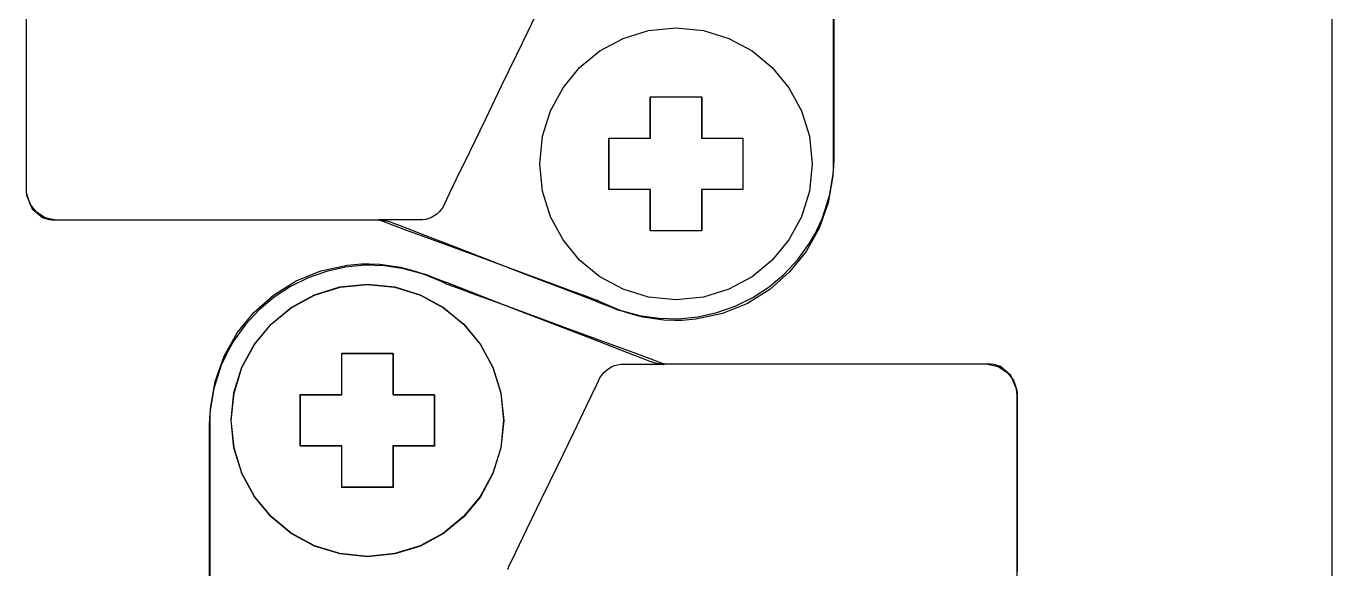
# Model space of a CAD drawing. Extents: x 1 to 47.7, y 0.2 to 35.
# Drawn here: x 36.708 to 37.978, y 13.366 to 13.894 of the extents above; entities that cross this region are included whole.
import ezdxf

# ---------------------------------------------------------------- set-up
doc = ezdxf.new("R2010")
doc.units = 0
doc.header["$MEASUREMENT"] = 0
for name, color, linetype in [('7_1__EMPTY_IO_BOARD_POSITI', 7, 'CONTINUOUS'), ('7_2___8__INDEPENDENT_INPUT', 7, 'CONTINUOUS'), ('7_3___8__OPTOISO_INDEPENDE', 7, 'CONTINUOUS'), ('7_4___24__OPTOISO_INDEPEND', 7, 'CONTINUOUS'), ('7_5___8__INDEPENDENT_INPUT', 7, 'CONTINUOUS'), ('7_6____8__INDEPENDENT_INPU', 7, 'CONTINUOUS'), ('7_7____8__OPTOISO_INDEPEND', 7, 'CONTINUOUS'), ('7_8____8__OPTOISO_INDEPEND', 7, 'CONTINUOUS'), ('8_0_____DWG', 7, 'CONTINUOUS')]:
    doc.layers.add(name, color=color, linetype=linetype)

msp = doc.modelspace()

# ---------------------------------------------------------------- linework, layer by layer
at = {"layer": '7_1__EMPTY_IO_BOARD_POSITI'}
for points in [[(37.4933, 13.9088), (37.4933, 13.8725), (37.4933, 13.8361), (37.4933, 13.8033), (37.4933, 13.7894), (37.4933, 13.7776), (37.4933, 13.7685), (37.4933, 13.7625), (37.4933, 13.76), (37.4933, 13.7585), (37.4932, 13.755), (37.4929, 13.7482), (37.4885, 13.7219), (37.4797, 13.6973), (37.4671, 13.6748), (37.4509, 13.6548), (37.4317, 13.6378), (37.4098, 13.6242), (37.3857, 13.6144), (37.3597, 13.6087), (37.3462, 13.6076), (37.3401, 13.6075), (37.3388, 13.6075), (37.3284, 13.6079), (37.3082, 13.6109), (37.2984, 13.6133), (37.2943, 13.6146), (37.2939, 13.6147), (37.2889, 13.6162), (37.2851, 13.6173), (37.2832, 13.618), (37.2778, 13.6201), (37.2692, 13.6234), (37.258, 13.6278), (37.2445, 13.633), (37.2292, 13.6389), (37.195, 13.6521), (37.1241, 13.6795), (37.0943, 13.691), (37.0824, 13.6956), (37.0731, 13.6993), (37.0667, 13.7017), (37.0637, 13.7029), (37.0634, 13.703), (37.0627, 13.7032), (37.0606, 13.7039), (37.0546, 13.7049), (37.0528, 13.705), (37.0527, 13.705), (37.0507, 13.705), (37.0437, 13.705), (37.0321, 13.705), (37.0167, 13.705), (36.998, 13.705), (36.9766, 13.705), (36.9532, 13.705), (36.8518, 13.705), (36.805, 13.705), (36.7847, 13.705), (36.7673, 13.705), (36.7535, 13.705), (36.7438, 13.705), (36.7388, 13.705), (36.7368, 13.705), (36.7267, 13.7073), (36.7182, 13.7128), (36.712, 13.7207), (36.7087, 13.7304), (36.7084, 13.733), (36.7083, 13.7344), (36.7083, 13.735), (36.7083, 13.7386), (36.7083, 13.7476), (36.7083, 13.7619), (36.7083, 13.7813), (36.7083, 13.8056), (36.7083, 13.8348), (36.7083, 13.8687), (36.7083, 13.907)], [(37.3155, 13.735), (37.2752, 13.735), (37.2752, 13.7849), (37.3155, 13.7849), (37.3155, 13.8251), (37.3655, 13.8251), (37.3655, 13.7849), (37.4054, 13.7849), (37.4054, 13.735), (37.3655, 13.735), (37.3655, 13.6948), (37.3155, 13.6948), (37.3155, 13.735)], [(36.8872, 13.3358), (36.8872, 13.3673), (36.8872, 13.4022), (36.8872, 13.4371), (36.8872, 13.4685), (36.8872, 13.482), (36.8872, 13.4932), (36.8872, 13.502), (36.8872, 13.5078), (36.8872, 13.5102), (36.8872, 13.5117), (36.8873, 13.5151), (36.8876, 13.5219), (36.892, 13.5483), (36.9008, 13.5729), (36.9134, 13.5954), (36.9296, 13.6153), (36.9488, 13.6323), (36.9707, 13.646), (36.9948, 13.6558), (37.0208, 13.6614), (37.0343, 13.6625), (37.0404, 13.6627), (37.0417, 13.6627), (37.0521, 13.6622), (37.0723, 13.6593), (37.0821, 13.6568), (37.0862, 13.6556), (37.0866, 13.6554), (37.0916, 13.654), (37.0954, 13.6529), (37.0954, 13.6529), (37.0973, 13.6522), (37.1027, 13.65), (37.1113, 13.6467), (37.1225, 13.6424), (37.136, 13.6372), (37.1513, 13.6313), (37.1855, 13.618), (37.2564, 13.5906), (37.2862, 13.5791), (37.2981, 13.5745), (37.3074, 13.5709), (37.3138, 13.5684), (37.3168, 13.5673), (37.3171, 13.5672), (37.3178, 13.567), (37.3199, 13.5663), (37.3259, 13.5653), (37.3277, 13.5652), (37.3278, 13.5652), (37.3298, 13.5652), (37.3368, 13.5652), (37.3484, 13.5652), (37.3638, 13.5652), (37.3825, 13.5652), (37.4039, 13.5652), (37.4273, 13.5652), (37.5287, 13.5652), (37.5755, 13.5652), (37.5958, 13.5652), (37.6132, 13.5652), (37.627, 13.5652), (37.6367, 13.5652), (37.6417, 13.5652), (37.6437, 13.5651), (37.6538, 13.5628), (37.6623, 13.5574), (37.6686, 13.5495), (37.6718, 13.5397), (37.6721, 13.5371), (37.6722, 13.5358), (37.6722, 13.5351), (37.6722, 13.5316), (37.6722, 13.5226), (37.6722, 13.5083), (37.6722, 13.489), (37.6722, 13.4646), (37.6722, 13.4355), (37.6722, 13.4017), (37.6722, 13.3634)], [(37.0154, 13.4852), (36.9751, 13.4852), (36.9751, 13.5352), (37.0154, 13.5352), (37.0154, 13.5753), (37.0653, 13.5753), (37.0653, 13.5352), (37.1053, 13.5352), (37.1053, 13.4852), (37.0653, 13.4852), (37.0653, 13.4451), (37.0154, 13.4451), (37.0154, 13.4852)]]:
    msp.add_lwpolyline(points, dxfattribs=at)
for points in [[(37.3403, 13.8924), (37.367, 13.8897), (37.3919, 13.882), (37.4144, 13.8698), (37.434, 13.8536), (37.4502, 13.834), (37.4624, 13.8115), (37.4701, 13.7867), (37.4728, 13.76), (37.4701, 13.7333), (37.4624, 13.7084), (37.4502, 13.6859), (37.434, 13.6663), (37.4144, 13.6501), (37.3919, 13.6379), (37.367, 13.6302), (37.3403, 13.6275), (37.3136, 13.6302), (37.2888, 13.6379), (37.2662, 13.6501), (37.2466, 13.6663), (37.2305, 13.6859), (37.2183, 13.7084), (37.2105, 13.7333), (37.2078, 13.76), (37.2105, 13.7867), (37.2183, 13.8115), (37.2305, 13.834), (37.2466, 13.8536), (37.2662, 13.8698), (37.2888, 13.882), (37.3136, 13.8897)], [(37.0402, 13.6427), (37.0669, 13.64), (37.0917, 13.6322), (37.1142, 13.62), (37.1339, 13.6039), (37.15, 13.5843), (37.1622, 13.5618), (37.17, 13.5369), (37.1727, 13.5102), (37.17, 13.4835), (37.1622, 13.4586), (37.15, 13.4361), (37.1339, 13.4165), (37.1142, 13.4004), (37.0917, 13.3881), (37.0669, 13.3804), (37.0402, 13.3777), (37.0135, 13.3804), (36.9886, 13.3881), (36.9661, 13.4004), (36.9465, 13.4165), (36.9303, 13.4361), (36.9181, 13.4586), (36.9104, 13.4835), (36.9077, 13.5102), (36.9104, 13.5369), (36.9181, 13.5618), (36.9303, 13.5843), (36.9465, 13.6039), (36.9661, 13.62), (36.9886, 13.6322), (37.0135, 13.64)]]:
    msp.add_lwpolyline(points, close=True, dxfattribs=at)
at = {"layer": '7_2___8__INDEPENDENT_INPUT'}
for points in [[(36.7081, 13.9011), (36.7081, 13.8738), (36.7081, 13.8488), (36.7081, 13.8261), (36.7081, 13.8058), (36.7081, 13.788), (36.7081, 13.7726), (36.7081, 13.7598), (36.7081, 13.7497), (36.7081, 13.7422), (36.7081, 13.7374), (36.7081, 13.735), (36.7082, 13.7331), (36.7086, 13.7293), (36.7141, 13.7163), (36.724, 13.7077), (36.7302, 13.7057), (36.7335, 13.7054), (36.7378, 13.7054), (36.7434, 13.7054), (36.7513, 13.7054), (36.7731, 13.7054), (36.8015, 13.7054), (36.8345, 13.7054), (36.9076, 13.7054), (36.944, 13.7054), (36.9778, 13.7054), (37.0072, 13.7054), (37.0305, 13.7054), (37.0393, 13.7054), (37.0458, 13.7054), (37.0499, 13.7054), (37.0513, 13.7054), (37.0523, 13.705), (37.055, 13.704), (37.0653, 13.7003), (37.0809, 13.6945), (37.1006, 13.6873), (37.1476, 13.67), (37.1966, 13.652), (37.2187, 13.6438), (37.2377, 13.6368), (37.2524, 13.6314), (37.2614, 13.6281), (37.2634, 13.6274), (37.2638, 13.6272), (37.2674, 13.6254), (37.2858, 13.6177), (37.3047, 13.6125), (37.3237, 13.6097), (37.3428, 13.6092), (37.3617, 13.6111), (37.3801, 13.6152), (37.398, 13.6214), (37.415, 13.6298), (37.4309, 13.6402), (37.4456, 13.6525), (37.4588, 13.6668), (37.4703, 13.6829), (37.4754, 13.6916), (37.4768, 13.6942), (37.4774, 13.6955), (37.4824, 13.7063), (37.4897, 13.7289), (37.4936, 13.7523), (37.4942, 13.7642), (37.4943, 13.768), (37.4943, 13.7763), (37.4943, 13.7908), (37.4943, 13.8102), (37.4943, 13.8332), (37.4943, 13.8586), (37.4943, 13.9112)], [(37.2026, 13.9022), (37.1961, 13.8887), (37.1848, 13.8653), (37.1704, 13.8355), (37.1547, 13.8029), (37.1394, 13.7713), (37.1263, 13.7443), (37.1172, 13.7253), (37.1138, 13.7182), (37.112, 13.7156), (37.1099, 13.7132), (37.1077, 13.7111), (37.1052, 13.7093), (37.1026, 13.7078), (37.0998, 13.7066), (37.0969, 13.7058), (37.0939, 13.7054), (37.0919, 13.7054), (37.0889, 13.7054), (37.0838, 13.7054), (37.0772, 13.7054), (37.07, 13.7054), (37.063, 13.7054), (37.0571, 13.7054), (37.0529, 13.7054), (37.0513, 13.7054)], [(37.3153, 13.735), (37.275, 13.735), (37.275, 13.7849), (37.3153, 13.7849), (37.3153, 13.8251), (37.3653, 13.8251), (37.3653, 13.7849), (37.4052, 13.7849), (37.4052, 13.735), (37.3653, 13.735), (37.3653, 13.6949), (37.3153, 13.6949), (37.3153, 13.735)], [(37.6721, 13.3397), (37.6721, 13.3692), (37.6721, 13.3966), (37.6721, 13.4216), (37.6721, 13.4443), (37.6721, 13.4646), (37.6721, 13.4824), (37.6721, 13.4978), (37.6721, 13.5105), (37.6721, 13.5207), (37.6721, 13.5282), (37.6721, 13.533), (37.6721, 13.5354), (37.672, 13.5373), (37.6716, 13.541), (37.6662, 13.5541), (37.6562, 13.5626), (37.65, 13.5647), (37.6467, 13.565), (37.6424, 13.565), (37.6369, 13.565), (37.629, 13.565), (37.6071, 13.565), (37.5788, 13.565), (37.5457, 13.565), (37.4727, 13.565), (37.4364, 13.565), (37.4026, 13.565), (37.3732, 13.565), (37.3499, 13.565), (37.3411, 13.565), (37.3346, 13.565), (37.3305, 13.565), (37.3291, 13.565), (37.3281, 13.5653), (37.3254, 13.5664), (37.3151, 13.5701), (37.2995, 13.5759), (37.2798, 13.5831), (37.2328, 13.6004), (37.1838, 13.6184), (37.1617, 13.6266), (37.1426, 13.6336), (37.128, 13.639), (37.119, 13.6423), (37.1169, 13.643), (37.1166, 13.6431), (37.113, 13.645), (37.0946, 13.6527), (37.0757, 13.6579), (37.0566, 13.6607), (37.0376, 13.6612), (37.0187, 13.6593), (37.0002, 13.6552), (36.9824, 13.649), (36.9654, 13.6406), (36.9495, 13.6302), (36.9348, 13.6179), (36.9216, 13.6036), (36.91, 13.5875), (36.905, 13.5788), (36.9036, 13.5762), (36.9029, 13.5749), (36.898, 13.564), (36.8907, 13.5415), (36.8868, 13.5181), (36.8861, 13.5062), (36.8861, 13.5024), (36.8861, 13.4941), (36.8861, 13.4796), (36.8861, 13.4602), (36.8861, 13.4371), (36.8861, 13.4118), (36.8861, 13.3592)], [(37.0151, 13.4855), (36.9748, 13.4855), (36.9748, 13.5354), (37.0151, 13.5354), (37.0151, 13.5756), (37.065, 13.5756), (37.065, 13.5354), (37.105, 13.5354), (37.105, 13.4855), (37.065, 13.4855), (37.065, 13.4453), (37.0151, 13.4453), (37.0151, 13.4855)], [(37.1769, 13.3653), (37.1769, 13.3662), (37.1778, 13.3682), (37.1843, 13.3816), (37.1956, 13.405), (37.2099, 13.4347), (37.2256, 13.4672), (37.2408, 13.4987), (37.2538, 13.5257), (37.2629, 13.5446), (37.2664, 13.5517), (37.2681, 13.5544), (37.2702, 13.5569), (37.2725, 13.559), (37.2749, 13.5609), (37.2776, 13.5625), (37.2804, 13.5637), (37.2834, 13.5645), (37.2865, 13.5649), (37.2885, 13.565), (37.2914, 13.565), (37.2966, 13.565), (37.3032, 13.565), (37.3104, 13.565), (37.3174, 13.565), (37.3233, 13.565), (37.3275, 13.565), (37.3291, 13.565)], [(37.6721, 13.3663), (37.6721, 13.3659)]]:
    msp.add_lwpolyline(points, dxfattribs=at)
for points in [[(37.3403, 13.8924), (37.367, 13.8897), (37.3919, 13.882), (37.4144, 13.8698), (37.434, 13.8536), (37.4502, 13.834), (37.4624, 13.8115), (37.4701, 13.7867), (37.4728, 13.76), (37.4701, 13.7333), (37.4624, 13.7084), (37.4502, 13.6859), (37.434, 13.6663), (37.4144, 13.6501), (37.3919, 13.6379), (37.367, 13.6302), (37.3403, 13.6275), (37.3136, 13.6302), (37.2888, 13.6379), (37.2662, 13.6501), (37.2466, 13.6663), (37.2305, 13.6859), (37.2183, 13.7084), (37.2105, 13.7333), (37.2078, 13.76), (37.2105, 13.7867), (37.2183, 13.8115), (37.2305, 13.834), (37.2466, 13.8536), (37.2662, 13.8698), (37.2888, 13.882), (37.3136, 13.8897)], [(37.0401, 13.6429), (37.0667, 13.6402), (37.0916, 13.6325), (37.1141, 13.6203), (37.1337, 13.6041), (37.1499, 13.5845), (37.1621, 13.562), (37.1698, 13.5371), (37.1725, 13.5104), (37.1698, 13.4837), (37.1621, 13.4589), (37.1499, 13.4364), (37.1337, 13.4168), (37.1141, 13.4006), (37.0916, 13.3884), (37.0667, 13.3807), (37.0401, 13.378), (37.0134, 13.3807), (36.9885, 13.3884), (36.966, 13.4006), (36.9464, 13.4168), (36.9302, 13.4364), (36.918, 13.4589), (36.9103, 13.4837), (36.9076, 13.5104), (36.9103, 13.5371), (36.918, 13.562), (36.9302, 13.5845), (36.9464, 13.6041), (36.966, 13.6203), (36.9885, 13.6325), (37.0134, 13.6402)]]:
    msp.add_lwpolyline(points, close=True, dxfattribs=at)
at = {"layer": '7_3___8__OPTOISO_INDEPENDE'}
for points in [[(36.7081, 13.9011), (36.7081, 13.8738), (36.7081, 13.8488), (36.7081, 13.8261), (36.7081, 13.8058), (36.7081, 13.788), (36.7081, 13.7726), (36.7081, 13.7598), (36.7081, 13.7497), (36.7081, 13.7422), (36.7081, 13.7374), (36.7081, 13.735), (36.7082, 13.7331), (36.7086, 13.7293), (36.7141, 13.7163), (36.724, 13.7077), (36.7302, 13.7057), (36.7335, 13.7054), (36.7378, 13.7054), (36.7434, 13.7054), (36.7513, 13.7054), (36.7731, 13.7054), (36.8015, 13.7054), (36.8345, 13.7054), (36.9076, 13.7054), (36.944, 13.7054), (36.9778, 13.7054), (37.0072, 13.7054), (37.0305, 13.7054), (37.0393, 13.7054), (37.0458, 13.7054), (37.0499, 13.7054), (37.0513, 13.7054), (37.0523, 13.705), (37.055, 13.704), (37.0653, 13.7003), (37.0809, 13.6945), (37.1006, 13.6873), (37.1476, 13.67), (37.1966, 13.652), (37.2187, 13.6438), (37.2377, 13.6368), (37.2524, 13.6314), (37.2614, 13.6281), (37.2634, 13.6274), (37.2638, 13.6272), (37.2674, 13.6254), (37.2858, 13.6177), (37.3047, 13.6125), (37.3237, 13.6097), (37.3428, 13.6092), (37.3617, 13.6111), (37.3801, 13.6152), (37.398, 13.6214), (37.415, 13.6298), (37.4309, 13.6402), (37.4456, 13.6525), (37.4588, 13.6668), (37.4703, 13.6829), (37.4754, 13.6916), (37.4768, 13.6942), (37.4774, 13.6955), (37.4824, 13.7063), (37.4897, 13.7289), (37.4936, 13.7523), (37.4942, 13.7642), (37.4943, 13.768), (37.4943, 13.7763), (37.4943, 13.7908), (37.4943, 13.8102), (37.4943, 13.8332), (37.4943, 13.8586), (37.4943, 13.9112)], [(37.2026, 13.9022), (37.1961, 13.8887), (37.1848, 13.8653), (37.1704, 13.8355), (37.1547, 13.8029), (37.1394, 13.7713), (37.1263, 13.7443), (37.1172, 13.7253), (37.1138, 13.7182), (37.112, 13.7156), (37.1099, 13.7132), (37.1077, 13.7111), (37.1052, 13.7093), (37.1026, 13.7078), (37.0998, 13.7066), (37.0969, 13.7058), (37.0939, 13.7054), (37.0919, 13.7054), (37.0889, 13.7054), (37.0838, 13.7054), (37.0772, 13.7054), (37.07, 13.7054), (37.063, 13.7054), (37.0571, 13.7054), (37.0529, 13.7054), (37.0513, 13.7054)], [(37.3153, 13.735), (37.275, 13.735), (37.275, 13.7849), (37.3153, 13.7849), (37.3153, 13.8251), (37.3653, 13.8251), (37.3653, 13.7849), (37.4052, 13.7849), (37.4052, 13.735), (37.3653, 13.735), (37.3653, 13.6949), (37.3153, 13.6949), (37.3153, 13.735)], [(37.6721, 13.3397), (37.6721, 13.3692), (37.6721, 13.3966), (37.6721, 13.4216), (37.6721, 13.4443), (37.6721, 13.4646), (37.6721, 13.4824), (37.6721, 13.4978), (37.6721, 13.5105), (37.6721, 13.5207), (37.6721, 13.5282), (37.6721, 13.533), (37.6721, 13.5354), (37.672, 13.5373), (37.6716, 13.541), (37.6662, 13.5541), (37.6562, 13.5626), (37.65, 13.5647), (37.6467, 13.565), (37.6424, 13.565), (37.6369, 13.565), (37.629, 13.565), (37.6071, 13.565), (37.5788, 13.565), (37.5457, 13.565), (37.4727, 13.565), (37.4364, 13.565), (37.4026, 13.565), (37.3732, 13.565), (37.3499, 13.565), (37.3411, 13.565), (37.3346, 13.565), (37.3305, 13.565), (37.3291, 13.565), (37.3281, 13.5653), (37.3254, 13.5664), (37.3151, 13.5701), (37.2995, 13.5759), (37.2798, 13.5831), (37.2328, 13.6004), (37.1838, 13.6184), (37.1617, 13.6266), (37.1426, 13.6336), (37.128, 13.639), (37.119, 13.6423), (37.1169, 13.643), (37.1166, 13.6431), (37.113, 13.645), (37.0946, 13.6527), (37.0757, 13.6579), (37.0566, 13.6607), (37.0376, 13.6612), (37.0187, 13.6593), (37.0002, 13.6552), (36.9824, 13.649), (36.9654, 13.6406), (36.9495, 13.6302), (36.9348, 13.6179), (36.9216, 13.6036), (36.91, 13.5875), (36.905, 13.5788), (36.9036, 13.5762), (36.9029, 13.5749), (36.898, 13.564), (36.8907, 13.5415), (36.8868, 13.5181), (36.8861, 13.5062), (36.8861, 13.5024), (36.8861, 13.4941), (36.8861, 13.4796), (36.8861, 13.4602), (36.8861, 13.4371), (36.8861, 13.4118), (36.8861, 13.3592)], [(37.0151, 13.4855), (36.9748, 13.4855), (36.9748, 13.5354), (37.0151, 13.5354), (37.0151, 13.5756), (37.065, 13.5756), (37.065, 13.5354), (37.105, 13.5354), (37.105, 13.4855), (37.065, 13.4855), (37.065, 13.4453), (37.0151, 13.4453), (37.0151, 13.4855)], [(37.1769, 13.3653), (37.1769, 13.3662), (37.1778, 13.3682), (37.1843, 13.3816), (37.1956, 13.405), (37.2099, 13.4347), (37.2256, 13.4672), (37.2408, 13.4987), (37.2538, 13.5257), (37.2629, 13.5446), (37.2664, 13.5517), (37.2681, 13.5544), (37.2702, 13.5569), (37.2725, 13.559), (37.2749, 13.5609), (37.2776, 13.5625), (37.2804, 13.5637), (37.2834, 13.5645), (37.2865, 13.5649), (37.2885, 13.565), (37.2914, 13.565), (37.2966, 13.565), (37.3032, 13.565), (37.3104, 13.565), (37.3174, 13.565), (37.3233, 13.565), (37.3275, 13.565), (37.3291, 13.565)], [(37.6721, 13.3663), (37.6721, 13.3659)]]:
    msp.add_lwpolyline(points, dxfattribs=at)
for points in [[(37.3403, 13.8924), (37.367, 13.8897), (37.3919, 13.882), (37.4144, 13.8698), (37.434, 13.8536), (37.4502, 13.834), (37.4624, 13.8115), (37.4701, 13.7867), (37.4728, 13.76), (37.4701, 13.7333), (37.4624, 13.7084), (37.4502, 13.6859), (37.434, 13.6663), (37.4144, 13.6501), (37.3919, 13.6379), (37.367, 13.6302), (37.3403, 13.6275), (37.3136, 13.6302), (37.2888, 13.6379), (37.2662, 13.6501), (37.2466, 13.6663), (37.2305, 13.6859), (37.2183, 13.7084), (37.2105, 13.7333), (37.2078, 13.76), (37.2105, 13.7867), (37.2183, 13.8115), (37.2305, 13.834), (37.2466, 13.8536), (37.2662, 13.8698), (37.2888, 13.882), (37.3136, 13.8897)], [(37.0401, 13.6429), (37.0667, 13.6402), (37.0916, 13.6325), (37.1141, 13.6203), (37.1337, 13.6041), (37.1499, 13.5845), (37.1621, 13.562), (37.1698, 13.5371), (37.1725, 13.5104), (37.1698, 13.4837), (37.1621, 13.4589), (37.1499, 13.4364), (37.1337, 13.4168), (37.1141, 13.4006), (37.0916, 13.3884), (37.0667, 13.3807), (37.0401, 13.378), (37.0134, 13.3807), (36.9885, 13.3884), (36.966, 13.4006), (36.9464, 13.4168), (36.9302, 13.4364), (36.918, 13.4589), (36.9103, 13.4837), (36.9076, 13.5104), (36.9103, 13.5371), (36.918, 13.562), (36.9302, 13.5845), (36.9464, 13.6041), (36.966, 13.6203), (36.9885, 13.6325), (37.0134, 13.6402)]]:
    msp.add_lwpolyline(points, close=True, dxfattribs=at)
at = {"layer": '7_4___24__OPTOISO_INDEPEND'}
for points in [[(36.7081, 13.9011), (36.7081, 13.8738), (36.7081, 13.8488), (36.7081, 13.8261), (36.7081, 13.8058), (36.7081, 13.788), (36.7081, 13.7726), (36.7081, 13.7598), (36.7081, 13.7497), (36.7081, 13.7422), (36.7081, 13.7374), (36.7081, 13.735), (36.7082, 13.7331), (36.7086, 13.7293), (36.7141, 13.7163), (36.724, 13.7077), (36.7302, 13.7057), (36.7335, 13.7054), (36.7378, 13.7054), (36.7434, 13.7054), (36.7513, 13.7054), (36.7731, 13.7054), (36.8015, 13.7054), (36.8345, 13.7054), (36.9076, 13.7054), (36.944, 13.7054), (36.9778, 13.7054), (37.0072, 13.7054), (37.0305, 13.7054), (37.0393, 13.7054), (37.0458, 13.7054), (37.0499, 13.7054), (37.0513, 13.7054), (37.0523, 13.705), (37.055, 13.704), (37.0653, 13.7003), (37.0809, 13.6945), (37.1006, 13.6873), (37.1476, 13.67), (37.1966, 13.652), (37.2187, 13.6438), (37.2377, 13.6368), (37.2524, 13.6314), (37.2614, 13.6281), (37.2634, 13.6274), (37.2638, 13.6272), (37.2674, 13.6254), (37.2858, 13.6177), (37.3047, 13.6125), (37.3237, 13.6097), (37.3428, 13.6092), (37.3617, 13.6111), (37.3801, 13.6152), (37.398, 13.6214), (37.415, 13.6298), (37.4309, 13.6402), (37.4456, 13.6525), (37.4588, 13.6668), (37.4703, 13.6829), (37.4754, 13.6916), (37.4768, 13.6942), (37.4774, 13.6955), (37.4824, 13.7063), (37.4897, 13.7289), (37.4936, 13.7523), (37.4942, 13.7642), (37.4943, 13.768), (37.4943, 13.7763), (37.4943, 13.7908), (37.4943, 13.8102), (37.4943, 13.8332), (37.4943, 13.8586), (37.4943, 13.9112)], [(37.2026, 13.9022), (37.1961, 13.8887), (37.1848, 13.8653), (37.1704, 13.8355), (37.1547, 13.8029), (37.1394, 13.7713), (37.1263, 13.7443), (37.1172, 13.7253), (37.1138, 13.7182), (37.112, 13.7156), (37.1099, 13.7132), (37.1077, 13.7111), (37.1052, 13.7093), (37.1026, 13.7078), (37.0998, 13.7066), (37.0969, 13.7058), (37.0939, 13.7054), (37.0919, 13.7054), (37.0889, 13.7054), (37.0838, 13.7054), (37.0772, 13.7054), (37.07, 13.7054), (37.063, 13.7054), (37.0571, 13.7054), (37.0529, 13.7054), (37.0513, 13.7054)], [(37.3153, 13.735), (37.275, 13.735), (37.275, 13.7849), (37.3153, 13.7849), (37.3153, 13.8251), (37.3653, 13.8251), (37.3653, 13.7849), (37.4052, 13.7849), (37.4052, 13.735), (37.3653, 13.735), (37.3653, 13.6949), (37.3153, 13.6949), (37.3153, 13.735)], [(37.6721, 13.3397), (37.6721, 13.3692), (37.6721, 13.3966), (37.6721, 13.4216), (37.6721, 13.4443), (37.6721, 13.4646), (37.6721, 13.4824), (37.6721, 13.4978), (37.6721, 13.5105), (37.6721, 13.5207), (37.6721, 13.5282), (37.6721, 13.533), (37.6721, 13.5354), (37.672, 13.5373), (37.6716, 13.541), (37.6662, 13.5541), (37.6562, 13.5626), (37.65, 13.5647), (37.6467, 13.565), (37.6424, 13.565), (37.6369, 13.565), (37.629, 13.565), (37.6071, 13.565), (37.5788, 13.565), (37.5457, 13.565), (37.4727, 13.565), (37.4364, 13.565), (37.4026, 13.565), (37.3732, 13.565), (37.3499, 13.565), (37.3411, 13.565), (37.3346, 13.565), (37.3305, 13.565), (37.3291, 13.565), (37.3281, 13.5653), (37.3254, 13.5664), (37.3151, 13.5701), (37.2995, 13.5759), (37.2798, 13.5831), (37.2328, 13.6004), (37.1838, 13.6184), (37.1617, 13.6266), (37.1426, 13.6336), (37.128, 13.639), (37.119, 13.6423), (37.1169, 13.643), (37.1166, 13.6431), (37.113, 13.645), (37.0946, 13.6527), (37.0757, 13.6579), (37.0566, 13.6607), (37.0376, 13.6612), (37.0187, 13.6593), (37.0002, 13.6552), (36.9824, 13.649), (36.9654, 13.6406), (36.9495, 13.6302), (36.9348, 13.6179), (36.9216, 13.6036), (36.91, 13.5875), (36.905, 13.5788), (36.9036, 13.5762), (36.9029, 13.5749), (36.898, 13.564), (36.8907, 13.5415), (36.8868, 13.5181), (36.8861, 13.5062), (36.8861, 13.5024), (36.8861, 13.4941), (36.8861, 13.4796), (36.8861, 13.4602), (36.8861, 13.4371), (36.8861, 13.4118), (36.8861, 13.3592)], [(37.0151, 13.4855), (36.9748, 13.4855), (36.9748, 13.5354), (37.0151, 13.5354), (37.0151, 13.5756), (37.065, 13.5756), (37.065, 13.5354), (37.105, 13.5354), (37.105, 13.4855), (37.065, 13.4855), (37.065, 13.4453), (37.0151, 13.4453), (37.0151, 13.4855)], [(37.1769, 13.3653), (37.1769, 13.3662), (37.1778, 13.3682), (37.1843, 13.3816), (37.1956, 13.405), (37.2099, 13.4347), (37.2256, 13.4672), (37.2408, 13.4987), (37.2538, 13.5257), (37.2629, 13.5446), (37.2664, 13.5517), (37.2681, 13.5544), (37.2702, 13.5569), (37.2725, 13.559), (37.2749, 13.5609), (37.2776, 13.5625), (37.2804, 13.5637), (37.2834, 13.5645), (37.2865, 13.5649), (37.2885, 13.565), (37.2914, 13.565), (37.2966, 13.565), (37.3032, 13.565), (37.3104, 13.565), (37.3174, 13.565), (37.3233, 13.565), (37.3275, 13.565), (37.3291, 13.565)], [(37.6721, 13.3663), (37.6721, 13.3659)]]:
    msp.add_lwpolyline(points, dxfattribs=at)
for points in [[(37.3403, 13.8924), (37.367, 13.8897), (37.3919, 13.882), (37.4144, 13.8698), (37.434, 13.8536), (37.4502, 13.834), (37.4624, 13.8115), (37.4701, 13.7867), (37.4728, 13.76), (37.4701, 13.7333), (37.4624, 13.7084), (37.4502, 13.6859), (37.434, 13.6663), (37.4144, 13.6501), (37.3919, 13.6379), (37.367, 13.6302), (37.3403, 13.6275), (37.3136, 13.6302), (37.2888, 13.6379), (37.2662, 13.6501), (37.2466, 13.6663), (37.2305, 13.6859), (37.2183, 13.7084), (37.2105, 13.7333), (37.2078, 13.76), (37.2105, 13.7867), (37.2183, 13.8115), (37.2305, 13.834), (37.2466, 13.8536), (37.2662, 13.8698), (37.2888, 13.882), (37.3136, 13.8897)], [(37.0401, 13.6429), (37.0667, 13.6402), (37.0916, 13.6325), (37.1141, 13.6203), (37.1337, 13.6041), (37.1499, 13.5845), (37.1621, 13.562), (37.1698, 13.5371), (37.1725, 13.5104), (37.1698, 13.4837), (37.1621, 13.4589), (37.1499, 13.4364), (37.1337, 13.4168), (37.1141, 13.4006), (37.0916, 13.3884), (37.0667, 13.3807), (37.0401, 13.378), (37.0134, 13.3807), (36.9885, 13.3884), (36.966, 13.4006), (36.9464, 13.4168), (36.9302, 13.4364), (36.918, 13.4589), (36.9103, 13.4837), (36.9076, 13.5104), (36.9103, 13.5371), (36.918, 13.562), (36.9302, 13.5845), (36.9464, 13.6041), (36.966, 13.6203), (36.9885, 13.6325), (37.0134, 13.6402)]]:
    msp.add_lwpolyline(points, close=True, dxfattribs=at)
at = {"layer": '7_5___8__INDEPENDENT_INPUT'}
for points in [[(36.7081, 13.9011), (36.7081, 13.8738), (36.7081, 13.8488), (36.7081, 13.8261), (36.7081, 13.8058), (36.7081, 13.788), (36.7081, 13.7726), (36.7081, 13.7598), (36.7081, 13.7497), (36.7081, 13.7422), (36.7081, 13.7374), (36.7081, 13.735), (36.7082, 13.7331), (36.7086, 13.7293), (36.7141, 13.7163), (36.724, 13.7077), (36.7302, 13.7057), (36.7335, 13.7054), (36.7378, 13.7054), (36.7434, 13.7054), (36.7513, 13.7054), (36.7731, 13.7054), (36.8015, 13.7054), (36.8345, 13.7054), (36.9076, 13.7054), (36.944, 13.7054), (36.9778, 13.7054), (37.0072, 13.7054), (37.0305, 13.7054), (37.0393, 13.7054), (37.0458, 13.7054), (37.0499, 13.7054), (37.0513, 13.7054), (37.0523, 13.705), (37.055, 13.704), (37.0653, 13.7003), (37.0809, 13.6945), (37.1006, 13.6873), (37.1476, 13.67), (37.1966, 13.652), (37.2187, 13.6438), (37.2377, 13.6368), (37.2524, 13.6314), (37.2614, 13.6281), (37.2634, 13.6274), (37.2638, 13.6272), (37.2674, 13.6254), (37.2858, 13.6177), (37.3047, 13.6125), (37.3237, 13.6097), (37.3428, 13.6092), (37.3617, 13.6111), (37.3801, 13.6152), (37.398, 13.6214), (37.415, 13.6298), (37.4309, 13.6402), (37.4456, 13.6525), (37.4588, 13.6668), (37.4703, 13.6829), (37.4754, 13.6916), (37.4768, 13.6942), (37.4774, 13.6955), (37.4824, 13.7063), (37.4897, 13.7289), (37.4936, 13.7523), (37.4942, 13.7642), (37.4943, 13.768), (37.4943, 13.7763), (37.4943, 13.7908), (37.4943, 13.8102), (37.4943, 13.8332), (37.4943, 13.8586), (37.4943, 13.9112)], [(37.2026, 13.9022), (37.1961, 13.8887), (37.1848, 13.8653), (37.1704, 13.8355), (37.1547, 13.8029), (37.1394, 13.7713), (37.1263, 13.7443), (37.1172, 13.7253), (37.1138, 13.7182), (37.112, 13.7156), (37.1099, 13.7132), (37.1077, 13.7111), (37.1052, 13.7093), (37.1026, 13.7078), (37.0998, 13.7066), (37.0969, 13.7058), (37.0939, 13.7054), (37.0919, 13.7054), (37.0889, 13.7054), (37.0838, 13.7054), (37.0772, 13.7054), (37.07, 13.7054), (37.063, 13.7054), (37.0571, 13.7054), (37.0529, 13.7054), (37.0513, 13.7054)], [(37.3153, 13.735), (37.275, 13.735), (37.275, 13.7849), (37.3153, 13.7849), (37.3153, 13.8251), (37.3653, 13.8251), (37.3653, 13.7849), (37.4052, 13.7849), (37.4052, 13.735), (37.3653, 13.735), (37.3653, 13.6949), (37.3153, 13.6949), (37.3153, 13.735)], [(37.6721, 13.3397), (37.6721, 13.3692), (37.6721, 13.3966), (37.6721, 13.4216), (37.6721, 13.4443), (37.6721, 13.4646), (37.6721, 13.4824), (37.6721, 13.4978), (37.6721, 13.5105), (37.6721, 13.5207), (37.6721, 13.5282), (37.6721, 13.533), (37.6721, 13.5354), (37.672, 13.5373), (37.6716, 13.541), (37.6662, 13.5541), (37.6562, 13.5626), (37.65, 13.5647), (37.6467, 13.565), (37.6424, 13.565), (37.6369, 13.565), (37.629, 13.565), (37.6071, 13.565), (37.5788, 13.565), (37.5457, 13.565), (37.4727, 13.565), (37.4364, 13.565), (37.4026, 13.565), (37.3732, 13.565), (37.3499, 13.565), (37.3411, 13.565), (37.3346, 13.565), (37.3305, 13.565), (37.3291, 13.565), (37.3281, 13.5653), (37.3254, 13.5664), (37.3151, 13.5701), (37.2995, 13.5759), (37.2798, 13.5831), (37.2328, 13.6004), (37.1838, 13.6184), (37.1617, 13.6266), (37.1426, 13.6336), (37.128, 13.639), (37.119, 13.6423), (37.1169, 13.643), (37.1166, 13.6431), (37.113, 13.645), (37.0946, 13.6527), (37.0757, 13.6579), (37.0566, 13.6607), (37.0376, 13.6612), (37.0187, 13.6593), (37.0002, 13.6552), (36.9824, 13.649), (36.9654, 13.6406), (36.9495, 13.6302), (36.9348, 13.6179), (36.9216, 13.6036), (36.91, 13.5875), (36.905, 13.5788), (36.9036, 13.5762), (36.9029, 13.5749), (36.898, 13.564), (36.8907, 13.5415), (36.8868, 13.5181), (36.8861, 13.5062), (36.8861, 13.5024), (36.8861, 13.4941), (36.8861, 13.4796), (36.8861, 13.4602), (36.8861, 13.4371), (36.8861, 13.4118), (36.8861, 13.3592)], [(37.0151, 13.4855), (36.9748, 13.4855), (36.9748, 13.5354), (37.0151, 13.5354), (37.0151, 13.5756), (37.065, 13.5756), (37.065, 13.5354), (37.105, 13.5354), (37.105, 13.4855), (37.065, 13.4855), (37.065, 13.4453), (37.0151, 13.4453), (37.0151, 13.4855)], [(37.1769, 13.3653), (37.1769, 13.3662), (37.1778, 13.3682), (37.1843, 13.3816), (37.1956, 13.405), (37.2099, 13.4347), (37.2256, 13.4672), (37.2408, 13.4987), (37.2538, 13.5257), (37.2629, 13.5446), (37.2664, 13.5517), (37.2681, 13.5544), (37.2702, 13.5569), (37.2725, 13.559), (37.2749, 13.5609), (37.2776, 13.5625), (37.2804, 13.5637), (37.2834, 13.5645), (37.2865, 13.5649), (37.2885, 13.565), (37.2914, 13.565), (37.2966, 13.565), (37.3032, 13.565), (37.3104, 13.565), (37.3174, 13.565), (37.3233, 13.565), (37.3275, 13.565), (37.3291, 13.565)], [(37.6721, 13.3663), (37.6721, 13.3659)]]:
    msp.add_lwpolyline(points, dxfattribs=at)
for points in [[(37.3403, 13.8924), (37.367, 13.8897), (37.3919, 13.882), (37.4144, 13.8698), (37.434, 13.8536), (37.4502, 13.834), (37.4624, 13.8115), (37.4701, 13.7867), (37.4728, 13.76), (37.4701, 13.7333), (37.4624, 13.7084), (37.4502, 13.6859), (37.434, 13.6663), (37.4144, 13.6501), (37.3919, 13.6379), (37.367, 13.6302), (37.3403, 13.6275), (37.3136, 13.6302), (37.2888, 13.6379), (37.2662, 13.6501), (37.2466, 13.6663), (37.2305, 13.6859), (37.2183, 13.7084), (37.2105, 13.7333), (37.2078, 13.76), (37.2105, 13.7867), (37.2183, 13.8115), (37.2305, 13.834), (37.2466, 13.8536), (37.2662, 13.8698), (37.2888, 13.882), (37.3136, 13.8897)], [(37.0401, 13.6429), (37.0667, 13.6402), (37.0916, 13.6325), (37.1141, 13.6203), (37.1337, 13.6041), (37.1499, 13.5845), (37.1621, 13.562), (37.1698, 13.5371), (37.1725, 13.5104), (37.1698, 13.4837), (37.1621, 13.4589), (37.1499, 13.4364), (37.1337, 13.4168), (37.1141, 13.4006), (37.0916, 13.3884), (37.0667, 13.3807), (37.0401, 13.378), (37.0134, 13.3807), (36.9885, 13.3884), (36.966, 13.4006), (36.9464, 13.4168), (36.9302, 13.4364), (36.918, 13.4589), (36.9103, 13.4837), (36.9076, 13.5104), (36.9103, 13.5371), (36.918, 13.562), (36.9302, 13.5845), (36.9464, 13.6041), (36.966, 13.6203), (36.9885, 13.6325), (37.0134, 13.6402)]]:
    msp.add_lwpolyline(points, close=True, dxfattribs=at)
at = {"layer": '7_6____8__INDEPENDENT_INPU'}
for points in [[(36.7081, 13.9011), (36.7081, 13.8738), (36.7081, 13.8488), (36.7081, 13.8261), (36.7081, 13.8058), (36.7081, 13.788), (36.7081, 13.7726), (36.7081, 13.7598), (36.7081, 13.7497), (36.7081, 13.7422), (36.7081, 13.7374), (36.7081, 13.735), (36.7082, 13.7331), (36.7086, 13.7293), (36.7141, 13.7163), (36.724, 13.7077), (36.7302, 13.7057), (36.7335, 13.7054), (36.7378, 13.7054), (36.7434, 13.7054), (36.7513, 13.7054), (36.7731, 13.7054), (36.8015, 13.7054), (36.8345, 13.7054), (36.9076, 13.7054), (36.944, 13.7054), (36.9778, 13.7054), (37.0072, 13.7054), (37.0305, 13.7054), (37.0393, 13.7054), (37.0458, 13.7054), (37.0499, 13.7054), (37.0513, 13.7054), (37.0523, 13.705), (37.055, 13.704), (37.0653, 13.7003), (37.0809, 13.6945), (37.1006, 13.6873), (37.1476, 13.67), (37.1966, 13.652), (37.2187, 13.6438), (37.2377, 13.6368), (37.2524, 13.6314), (37.2614, 13.6281), (37.2634, 13.6274), (37.2638, 13.6272), (37.2674, 13.6254), (37.2858, 13.6177), (37.3047, 13.6125), (37.3237, 13.6097), (37.3428, 13.6092), (37.3617, 13.6111), (37.3801, 13.6152), (37.398, 13.6214), (37.415, 13.6298), (37.4309, 13.6402), (37.4456, 13.6525), (37.4588, 13.6668), (37.4703, 13.6829), (37.4754, 13.6916), (37.4768, 13.6942), (37.4774, 13.6955), (37.4824, 13.7063), (37.4897, 13.7289), (37.4936, 13.7523), (37.4942, 13.7642), (37.4943, 13.768), (37.4943, 13.7763), (37.4943, 13.7908), (37.4943, 13.8102), (37.4943, 13.8332), (37.4943, 13.8586), (37.4943, 13.9112)], [(37.2026, 13.9022), (37.1961, 13.8887), (37.1848, 13.8653), (37.1704, 13.8355), (37.1547, 13.8029), (37.1394, 13.7713), (37.1263, 13.7443), (37.1172, 13.7253), (37.1138, 13.7182), (37.112, 13.7156), (37.1099, 13.7132), (37.1077, 13.7111), (37.1052, 13.7093), (37.1026, 13.7078), (37.0998, 13.7066), (37.0969, 13.7058), (37.0939, 13.7054), (37.0919, 13.7054), (37.0889, 13.7054), (37.0838, 13.7054), (37.0772, 13.7054), (37.07, 13.7054), (37.063, 13.7054), (37.0571, 13.7054), (37.0529, 13.7054), (37.0513, 13.7054)], [(37.3153, 13.735), (37.275, 13.735), (37.275, 13.7849), (37.3153, 13.7849), (37.3153, 13.8251), (37.3653, 13.8251), (37.3653, 13.7849), (37.4052, 13.7849), (37.4052, 13.735), (37.3653, 13.735), (37.3653, 13.6949), (37.3153, 13.6949), (37.3153, 13.735)], [(37.6721, 13.3397), (37.6721, 13.3692), (37.6721, 13.3966), (37.6721, 13.4216), (37.6721, 13.4443), (37.6721, 13.4646), (37.6721, 13.4824), (37.6721, 13.4978), (37.6721, 13.5105), (37.6721, 13.5207), (37.6721, 13.5282), (37.6721, 13.533), (37.6721, 13.5354), (37.672, 13.5373), (37.6716, 13.541), (37.6662, 13.5541), (37.6562, 13.5626), (37.65, 13.5647), (37.6467, 13.565), (37.6424, 13.565), (37.6369, 13.565), (37.629, 13.565), (37.6071, 13.565), (37.5788, 13.565), (37.5457, 13.565), (37.4727, 13.565), (37.4364, 13.565), (37.4026, 13.565), (37.3732, 13.565), (37.3499, 13.565), (37.3411, 13.565), (37.3346, 13.565), (37.3305, 13.565), (37.3291, 13.565), (37.3281, 13.5653), (37.3254, 13.5664), (37.3151, 13.5701), (37.2995, 13.5759), (37.2798, 13.5831), (37.2328, 13.6004), (37.1838, 13.6184), (37.1617, 13.6266), (37.1426, 13.6336), (37.128, 13.639), (37.119, 13.6423), (37.1169, 13.643), (37.1166, 13.6431), (37.113, 13.645), (37.0946, 13.6527), (37.0757, 13.6579), (37.0566, 13.6607), (37.0376, 13.6612), (37.0187, 13.6593), (37.0002, 13.6552), (36.9824, 13.649), (36.9654, 13.6406), (36.9495, 13.6302), (36.9348, 13.6179), (36.9216, 13.6036), (36.91, 13.5875), (36.905, 13.5788), (36.9036, 13.5762), (36.9029, 13.5749), (36.898, 13.564), (36.8907, 13.5415), (36.8868, 13.5181), (36.8861, 13.5062), (36.8861, 13.5024), (36.8861, 13.4941), (36.8861, 13.4796), (36.8861, 13.4602), (36.8861, 13.4371), (36.8861, 13.4118), (36.8861, 13.3592)], [(37.0151, 13.4855), (36.9748, 13.4855), (36.9748, 13.5354), (37.0151, 13.5354), (37.0151, 13.5756), (37.065, 13.5756), (37.065, 13.5354), (37.105, 13.5354), (37.105, 13.4855), (37.065, 13.4855), (37.065, 13.4453), (37.0151, 13.4453), (37.0151, 13.4855)], [(37.1769, 13.3653), (37.1769, 13.3662), (37.1778, 13.3682), (37.1843, 13.3816), (37.1956, 13.405), (37.2099, 13.4347), (37.2256, 13.4672), (37.2408, 13.4987), (37.2538, 13.5257), (37.2629, 13.5446), (37.2664, 13.5517), (37.2681, 13.5544), (37.2702, 13.5569), (37.2725, 13.559), (37.2749, 13.5609), (37.2776, 13.5625), (37.2804, 13.5637), (37.2834, 13.5645), (37.2865, 13.5649), (37.2885, 13.565), (37.2914, 13.565), (37.2966, 13.565), (37.3032, 13.565), (37.3104, 13.565), (37.3174, 13.565), (37.3233, 13.565), (37.3275, 13.565), (37.3291, 13.565)], [(37.6721, 13.3663), (37.6721, 13.3659)]]:
    msp.add_lwpolyline(points, dxfattribs=at)
for points in [[(37.3403, 13.8924), (37.367, 13.8897), (37.3919, 13.882), (37.4144, 13.8698), (37.434, 13.8536), (37.4502, 13.834), (37.4624, 13.8115), (37.4701, 13.7867), (37.4728, 13.76), (37.4701, 13.7333), (37.4624, 13.7084), (37.4502, 13.6859), (37.434, 13.6663), (37.4144, 13.6501), (37.3919, 13.6379), (37.367, 13.6302), (37.3403, 13.6275), (37.3136, 13.6302), (37.2888, 13.6379), (37.2662, 13.6501), (37.2466, 13.6663), (37.2305, 13.6859), (37.2183, 13.7084), (37.2105, 13.7333), (37.2078, 13.76), (37.2105, 13.7867), (37.2183, 13.8115), (37.2305, 13.834), (37.2466, 13.8536), (37.2662, 13.8698), (37.2888, 13.882), (37.3136, 13.8897)], [(37.0401, 13.6429), (37.0667, 13.6402), (37.0916, 13.6325), (37.1141, 13.6203), (37.1337, 13.6041), (37.1499, 13.5845), (37.1621, 13.562), (37.1698, 13.5371), (37.1725, 13.5104), (37.1698, 13.4837), (37.1621, 13.4589), (37.1499, 13.4364), (37.1337, 13.4168), (37.1141, 13.4006), (37.0916, 13.3884), (37.0667, 13.3807), (37.0401, 13.378), (37.0134, 13.3807), (36.9885, 13.3884), (36.966, 13.4006), (36.9464, 13.4168), (36.9302, 13.4364), (36.918, 13.4589), (36.9103, 13.4837), (36.9076, 13.5104), (36.9103, 13.5371), (36.918, 13.562), (36.9302, 13.5845), (36.9464, 13.6041), (36.966, 13.6203), (36.9885, 13.6325), (37.0134, 13.6402)]]:
    msp.add_lwpolyline(points, close=True, dxfattribs=at)
at = {"layer": '7_7____8__OPTOISO_INDEPEND'}
for points in [[(36.7081, 13.9011), (36.7081, 13.8738), (36.7081, 13.8488), (36.7081, 13.8261), (36.7081, 13.8058), (36.7081, 13.788), (36.7081, 13.7726), (36.7081, 13.7598), (36.7081, 13.7497), (36.7081, 13.7422), (36.7081, 13.7374), (36.7081, 13.735), (36.7082, 13.7331), (36.7086, 13.7293), (36.7141, 13.7163), (36.724, 13.7077), (36.7302, 13.7057), (36.7335, 13.7054), (36.7378, 13.7054), (36.7434, 13.7054), (36.7513, 13.7054), (36.7731, 13.7054), (36.8015, 13.7054), (36.8345, 13.7054), (36.9076, 13.7054), (36.944, 13.7054), (36.9778, 13.7054), (37.0072, 13.7054), (37.0305, 13.7054), (37.0393, 13.7054), (37.0458, 13.7054), (37.0499, 13.7054), (37.0513, 13.7054), (37.0523, 13.705), (37.055, 13.704), (37.0653, 13.7003), (37.0809, 13.6945), (37.1006, 13.6873), (37.1476, 13.67), (37.1966, 13.652), (37.2187, 13.6438), (37.2377, 13.6368), (37.2524, 13.6314), (37.2614, 13.6281), (37.2634, 13.6274), (37.2638, 13.6272), (37.2674, 13.6254), (37.2858, 13.6177), (37.3047, 13.6125), (37.3237, 13.6097), (37.3428, 13.6092), (37.3617, 13.6111), (37.3801, 13.6152), (37.398, 13.6214), (37.415, 13.6298), (37.4309, 13.6402), (37.4456, 13.6525), (37.4588, 13.6668), (37.4703, 13.6829), (37.4754, 13.6916), (37.4768, 13.6942), (37.4774, 13.6955), (37.4824, 13.7063), (37.4897, 13.7289), (37.4936, 13.7523), (37.4942, 13.7642), (37.4943, 13.768), (37.4943, 13.7763), (37.4943, 13.7908), (37.4943, 13.8102), (37.4943, 13.8332), (37.4943, 13.8586), (37.4943, 13.9112)], [(37.2026, 13.9022), (37.1961, 13.8887), (37.1848, 13.8653), (37.1704, 13.8355), (37.1547, 13.8029), (37.1394, 13.7713), (37.1263, 13.7443), (37.1172, 13.7253), (37.1138, 13.7182), (37.112, 13.7156), (37.1099, 13.7132), (37.1077, 13.7111), (37.1052, 13.7093), (37.1026, 13.7078), (37.0998, 13.7066), (37.0969, 13.7058), (37.0939, 13.7054), (37.0919, 13.7054), (37.0889, 13.7054), (37.0838, 13.7054), (37.0772, 13.7054), (37.07, 13.7054), (37.063, 13.7054), (37.0571, 13.7054), (37.0529, 13.7054), (37.0513, 13.7054)], [(37.3153, 13.735), (37.275, 13.735), (37.275, 13.7849), (37.3153, 13.7849), (37.3153, 13.8251), (37.3653, 13.8251), (37.3653, 13.7849), (37.4052, 13.7849), (37.4052, 13.735), (37.3653, 13.735), (37.3653, 13.6949), (37.3153, 13.6949), (37.3153, 13.735)], [(37.6721, 13.3397), (37.6721, 13.3692), (37.6721, 13.3966), (37.6721, 13.4216), (37.6721, 13.4443), (37.6721, 13.4646), (37.6721, 13.4824), (37.6721, 13.4978), (37.6721, 13.5105), (37.6721, 13.5207), (37.6721, 13.5282), (37.6721, 13.533), (37.6721, 13.5354), (37.672, 13.5373), (37.6716, 13.541), (37.6662, 13.5541), (37.6562, 13.5626), (37.65, 13.5647), (37.6467, 13.565), (37.6424, 13.565), (37.6369, 13.565), (37.629, 13.565), (37.6071, 13.565), (37.5788, 13.565), (37.5457, 13.565), (37.4727, 13.565), (37.4364, 13.565), (37.4026, 13.565), (37.3732, 13.565), (37.3499, 13.565), (37.3411, 13.565), (37.3346, 13.565), (37.3305, 13.565), (37.3291, 13.565), (37.3281, 13.5653), (37.3254, 13.5664), (37.3151, 13.5701), (37.2995, 13.5759), (37.2798, 13.5831), (37.2328, 13.6004), (37.1838, 13.6184), (37.1617, 13.6266), (37.1426, 13.6336), (37.128, 13.639), (37.119, 13.6423), (37.1169, 13.643), (37.1166, 13.6431), (37.113, 13.645), (37.0946, 13.6527), (37.0757, 13.6579), (37.0566, 13.6607), (37.0376, 13.6612), (37.0187, 13.6593), (37.0002, 13.6552), (36.9824, 13.649), (36.9654, 13.6406), (36.9495, 13.6302), (36.9348, 13.6179), (36.9216, 13.6036), (36.91, 13.5875), (36.905, 13.5788), (36.9036, 13.5762), (36.9029, 13.5749), (36.898, 13.564), (36.8907, 13.5415), (36.8868, 13.5181), (36.8861, 13.5062), (36.8861, 13.5024), (36.8861, 13.4941), (36.8861, 13.4796), (36.8861, 13.4602), (36.8861, 13.4371), (36.8861, 13.4118), (36.8861, 13.3592)], [(37.0151, 13.4855), (36.9748, 13.4855), (36.9748, 13.5354), (37.0151, 13.5354), (37.0151, 13.5756), (37.065, 13.5756), (37.065, 13.5354), (37.105, 13.5354), (37.105, 13.4855), (37.065, 13.4855), (37.065, 13.4453), (37.0151, 13.4453), (37.0151, 13.4855)], [(37.1769, 13.3653), (37.1769, 13.3662), (37.1778, 13.3682), (37.1843, 13.3816), (37.1956, 13.405), (37.2099, 13.4347), (37.2256, 13.4672), (37.2408, 13.4987), (37.2538, 13.5257), (37.2629, 13.5446), (37.2664, 13.5517), (37.2681, 13.5544), (37.2702, 13.5569), (37.2725, 13.559), (37.2749, 13.5609), (37.2776, 13.5625), (37.2804, 13.5637), (37.2834, 13.5645), (37.2865, 13.5649), (37.2885, 13.565), (37.2914, 13.565), (37.2966, 13.565), (37.3032, 13.565), (37.3104, 13.565), (37.3174, 13.565), (37.3233, 13.565), (37.3275, 13.565), (37.3291, 13.565)], [(37.6721, 13.3663), (37.6721, 13.3659)]]:
    msp.add_lwpolyline(points, dxfattribs=at)
for points in [[(37.3403, 13.8924), (37.367, 13.8897), (37.3919, 13.882), (37.4144, 13.8698), (37.434, 13.8536), (37.4502, 13.834), (37.4624, 13.8115), (37.4701, 13.7867), (37.4728, 13.76), (37.4701, 13.7333), (37.4624, 13.7084), (37.4502, 13.6859), (37.434, 13.6663), (37.4144, 13.6501), (37.3919, 13.6379), (37.367, 13.6302), (37.3403, 13.6275), (37.3136, 13.6302), (37.2888, 13.6379), (37.2662, 13.6501), (37.2466, 13.6663), (37.2305, 13.6859), (37.2183, 13.7084), (37.2105, 13.7333), (37.2078, 13.76), (37.2105, 13.7867), (37.2183, 13.8115), (37.2305, 13.834), (37.2466, 13.8536), (37.2662, 13.8698), (37.2888, 13.882), (37.3136, 13.8897)], [(37.0401, 13.6429), (37.0667, 13.6402), (37.0916, 13.6325), (37.1141, 13.6203), (37.1337, 13.6041), (37.1499, 13.5845), (37.1621, 13.562), (37.1698, 13.5371), (37.1725, 13.5104), (37.1698, 13.4837), (37.1621, 13.4589), (37.1499, 13.4364), (37.1337, 13.4168), (37.1141, 13.4006), (37.0916, 13.3884), (37.0667, 13.3807), (37.0401, 13.378), (37.0134, 13.3807), (36.9885, 13.3884), (36.966, 13.4006), (36.9464, 13.4168), (36.9302, 13.4364), (36.918, 13.4589), (36.9103, 13.4837), (36.9076, 13.5104), (36.9103, 13.5371), (36.918, 13.562), (36.9302, 13.5845), (36.9464, 13.6041), (36.966, 13.6203), (36.9885, 13.6325), (37.0134, 13.6402)]]:
    msp.add_lwpolyline(points, close=True, dxfattribs=at)
at = {"layer": '7_8____8__OPTOISO_INDEPEND'}
for points in [[(36.7081, 13.9011), (36.7081, 13.8738), (36.7081, 13.8488), (36.7081, 13.8261), (36.7081, 13.8058), (36.7081, 13.788), (36.7081, 13.7726), (36.7081, 13.7598), (36.7081, 13.7497), (36.7081, 13.7422), (36.7081, 13.7374), (36.7081, 13.735), (36.7082, 13.7331), (36.7086, 13.7293), (36.7141, 13.7163), (36.724, 13.7077), (36.7302, 13.7057), (36.7335, 13.7054), (36.7378, 13.7054), (36.7434, 13.7054), (36.7513, 13.7054), (36.7731, 13.7054), (36.8015, 13.7054), (36.8345, 13.7054), (36.9076, 13.7054), (36.944, 13.7054), (36.9778, 13.7054), (37.0072, 13.7054), (37.0305, 13.7054), (37.0393, 13.7054), (37.0458, 13.7054), (37.0499, 13.7054), (37.0513, 13.7054), (37.0523, 13.705), (37.055, 13.704), (37.0653, 13.7003), (37.0809, 13.6945), (37.1006, 13.6873), (37.1476, 13.67), (37.1966, 13.652), (37.2187, 13.6438), (37.2377, 13.6368), (37.2524, 13.6314), (37.2614, 13.6281), (37.2634, 13.6274), (37.2638, 13.6272), (37.2674, 13.6254), (37.2858, 13.6177), (37.3047, 13.6125), (37.3237, 13.6097), (37.3428, 13.6092), (37.3617, 13.6111), (37.3801, 13.6152), (37.398, 13.6214), (37.415, 13.6298), (37.4309, 13.6402), (37.4456, 13.6525), (37.4588, 13.6668), (37.4703, 13.6829), (37.4754, 13.6916), (37.4768, 13.6942), (37.4774, 13.6955), (37.4824, 13.7063), (37.4897, 13.7289), (37.4936, 13.7523), (37.4942, 13.7642), (37.4943, 13.768), (37.4943, 13.7763), (37.4943, 13.7908), (37.4943, 13.8102), (37.4943, 13.8332), (37.4943, 13.8586), (37.4943, 13.9112)], [(37.2026, 13.9022), (37.1961, 13.8887), (37.1848, 13.8653), (37.1704, 13.8355), (37.1547, 13.8029), (37.1394, 13.7713), (37.1263, 13.7443), (37.1172, 13.7253), (37.1138, 13.7182), (37.112, 13.7156), (37.1099, 13.7132), (37.1077, 13.7111), (37.1052, 13.7093), (37.1026, 13.7078), (37.0998, 13.7066), (37.0969, 13.7058), (37.0939, 13.7054), (37.0919, 13.7054), (37.0889, 13.7054), (37.0838, 13.7054), (37.0772, 13.7054), (37.07, 13.7054), (37.063, 13.7054), (37.0571, 13.7054), (37.0529, 13.7054), (37.0513, 13.7054)], [(37.3153, 13.735), (37.275, 13.735), (37.275, 13.7849), (37.3153, 13.7849), (37.3153, 13.8251), (37.3653, 13.8251), (37.3653, 13.7849), (37.4052, 13.7849), (37.4052, 13.735), (37.3653, 13.735), (37.3653, 13.6949), (37.3153, 13.6949), (37.3153, 13.735)], [(37.6721, 13.3397), (37.6721, 13.3692), (37.6721, 13.3966), (37.6721, 13.4216), (37.6721, 13.4443), (37.6721, 13.4646), (37.6721, 13.4824), (37.6721, 13.4978), (37.6721, 13.5105), (37.6721, 13.5207), (37.6721, 13.5282), (37.6721, 13.533), (37.6721, 13.5354), (37.672, 13.5373), (37.6716, 13.541), (37.6662, 13.5541), (37.6562, 13.5626), (37.65, 13.5647), (37.6467, 13.565), (37.6424, 13.565), (37.6369, 13.565), (37.629, 13.565), (37.6071, 13.565), (37.5788, 13.565), (37.5457, 13.565), (37.4727, 13.565), (37.4364, 13.565), (37.4026, 13.565), (37.3732, 13.565), (37.3499, 13.565), (37.3411, 13.565), (37.3346, 13.565), (37.3305, 13.565), (37.3291, 13.565), (37.3281, 13.5653), (37.3254, 13.5664), (37.3151, 13.5701), (37.2995, 13.5759), (37.2798, 13.5831), (37.2328, 13.6004), (37.1838, 13.6184), (37.1617, 13.6266), (37.1426, 13.6336), (37.128, 13.639), (37.119, 13.6423), (37.1169, 13.643), (37.1166, 13.6431), (37.113, 13.645), (37.0946, 13.6527), (37.0757, 13.6579), (37.0566, 13.6607), (37.0376, 13.6612), (37.0187, 13.6593), (37.0002, 13.6552), (36.9824, 13.649), (36.9654, 13.6406), (36.9495, 13.6302), (36.9348, 13.6179), (36.9216, 13.6036), (36.91, 13.5875), (36.905, 13.5788), (36.9036, 13.5762), (36.9029, 13.5749), (36.898, 13.564), (36.8907, 13.5415), (36.8868, 13.5181), (36.8861, 13.5062), (36.8861, 13.5024), (36.8861, 13.4941), (36.8861, 13.4796), (36.8861, 13.4602), (36.8861, 13.4371), (36.8861, 13.4118), (36.8861, 13.3592)], [(37.0151, 13.4855), (36.9748, 13.4855), (36.9748, 13.5354), (37.0151, 13.5354), (37.0151, 13.5756), (37.065, 13.5756), (37.065, 13.5354), (37.105, 13.5354), (37.105, 13.4855), (37.065, 13.4855), (37.065, 13.4453), (37.0151, 13.4453), (37.0151, 13.4855)], [(37.1769, 13.3653), (37.1769, 13.3662), (37.1778, 13.3682), (37.1843, 13.3816), (37.1956, 13.405), (37.2099, 13.4347), (37.2256, 13.4672), (37.2408, 13.4987), (37.2538, 13.5257), (37.2629, 13.5446), (37.2664, 13.5517), (37.2681, 13.5544), (37.2702, 13.5569), (37.2725, 13.559), (37.2749, 13.5609), (37.2776, 13.5625), (37.2804, 13.5637), (37.2834, 13.5645), (37.2865, 13.5649), (37.2885, 13.565), (37.2914, 13.565), (37.2966, 13.565), (37.3032, 13.565), (37.3104, 13.565), (37.3174, 13.565), (37.3233, 13.565), (37.3275, 13.565), (37.3291, 13.565)], [(37.6721, 13.3663), (37.6721, 13.3659)]]:
    msp.add_lwpolyline(points, dxfattribs=at)
for points in [[(37.3403, 13.8924), (37.367, 13.8897), (37.3919, 13.882), (37.4144, 13.8698), (37.434, 13.8536), (37.4502, 13.834), (37.4624, 13.8115), (37.4701, 13.7867), (37.4728, 13.76), (37.4701, 13.7333), (37.4624, 13.7084), (37.4502, 13.6859), (37.434, 13.6663), (37.4144, 13.6501), (37.3919, 13.6379), (37.367, 13.6302), (37.3403, 13.6275), (37.3136, 13.6302), (37.2888, 13.6379), (37.2662, 13.6501), (37.2466, 13.6663), (37.2305, 13.6859), (37.2183, 13.7084), (37.2105, 13.7333), (37.2078, 13.76), (37.2105, 13.7867), (37.2183, 13.8115), (37.2305, 13.834), (37.2466, 13.8536), (37.2662, 13.8698), (37.2888, 13.882), (37.3136, 13.8897)], [(37.0401, 13.6429), (37.0667, 13.6402), (37.0916, 13.6325), (37.1141, 13.6203), (37.1337, 13.6041), (37.1499, 13.5845), (37.1621, 13.562), (37.1698, 13.5371), (37.1725, 13.5104), (37.1698, 13.4837), (37.1621, 13.4589), (37.1499, 13.4364), (37.1337, 13.4168), (37.1141, 13.4006), (37.0916, 13.3884), (37.0667, 13.3807), (37.0401, 13.378), (37.0134, 13.3807), (36.9885, 13.3884), (36.966, 13.4006), (36.9464, 13.4168), (36.9302, 13.4364), (36.918, 13.4589), (36.9103, 13.4837), (36.9076, 13.5104), (36.9103, 13.5371), (36.918, 13.562), (36.9302, 13.5845), (36.9464, 13.6041), (36.966, 13.6203), (36.9885, 13.6325), (37.0134, 13.6402)]]:
    msp.add_lwpolyline(points, close=True, dxfattribs=at)
at = {"layer": '8_0_____DWG'}
msp.add_lwpolyline([(37.9784, 13.9418), (37.9784, 13.7581), (37.9784, 13.5728), (37.9784, 13.3863), (37.9784, 13.1985), (37.9784, 13.0096), (37.9784, 12.8196), (37.9784, 12.6287), (37.9784, 12.4369), (37.9784, 12.2443), (37.9784, 12.0511), (37.9784, 11.663), (37.9784, 11.2735), (37.9784, 10.8831), (37.9784, 10.4928)], dxfattribs=at)

doc.saveas('drawing.dxf')
